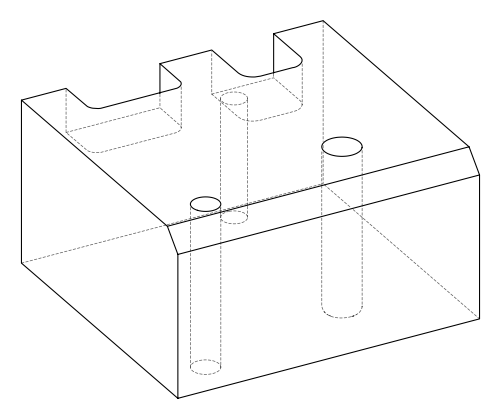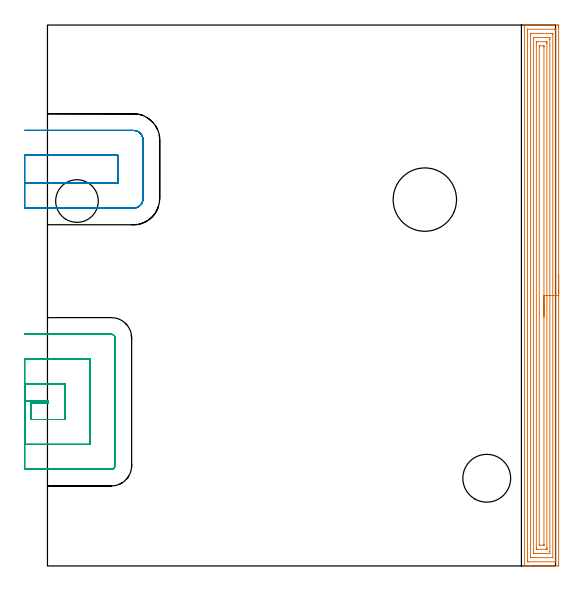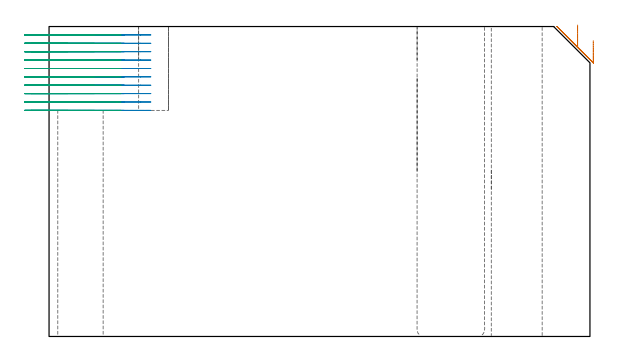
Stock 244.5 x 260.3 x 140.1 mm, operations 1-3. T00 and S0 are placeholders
(PLAN: 14 operations, 11 tool changes, 39.3 min)
(1 AREA_MILL | FG_CHAMFER_SURFACE | UGT0205_001 | 12.81 min | 35007 mm3)
(2 MILL_SLOT | SLOT_PARTIAL_RECTANGULAR | NXT0201_012 | Follow Part, ap 4, ae 75% | 6.3 min | 106715 mm3)
(3 MILL_SLOT_1 | SLOT_PARTIAL_RECTANGULAR_1 | NXT0201_012 | Follow Part, ap 4, ae 75% | 10.4 min | 122777 mm3)
(4 MILL_THROUGH_HOLE_FROM_SOLID_MATERIAL | STEP1HOLE_2 | NXT0201_007 | Circular | 6.34 min | 102023 mm3)
(5 SPOT_DRILL | STEP1HOLE | NXT0321_9005460120000 | 0.06 min | 176 mm3)
(6 SPOT_DRILL_1 | STEP1HOLE_1 | NXT0321_9005460120000 | 0.05 min | 194 mm3)
(7 DRILL_BLIND_HOLE_INTO_CENTER | STEP1HOLE | NXT0301_058 | 0.07 min | 584 mm3)
(8 GUN_DRILL_THROUGH_HOLE | STEP1HOLE | UGT0307_005 | 0.51 min | 4854 mm3)
(9 DRILL_TO_ENLARGE_THROUGH_HOLE | STEP1HOLE | NXT0301_101 | 0.44 min | 7927 mm3)
(10 DRILL_TO_ENLARGE_THROUGH_HOLE_1 | STEP1HOLE | UGT0301_050 | 0.46 min | 20155 mm3)
(11 DRILL_BLIND_HOLE_INTO_CENTER_1 | STEP1HOLE_1 | NXT0301_125 | 0.05 min | 170 mm3)
(12 GUN_DRILL_THROUGH_HOLE_1 | STEP1HOLE_1 | UGT0307_001 | 0.62 min | 2566 mm3)
(13 SPADE_DRILL_TO_ENLARGE_THROUGH_HOLE | STEP1HOLE_1 | UGT0306_005 | 0.59 min | 20186 mm3)
(14 DRILL_TO_ENLARGE_THROUGH_HOLE_2 | STEP1HOLE_1 | UGT0301_055 | 0.6 min | 35074 mm3)
(TOOL UGT0205_001 | Chamfer Mill 20 x 3 x 45 deg. | D20 FL50 Z2)
(TOOL NXT0201_012 | ENDMILL 16mm [2P460-1600-NA 1630] | D16 FL38 Z6)
(TOOL NXT0201_007 | ENDMILL 25mm [R216.25-25050GCK54P 1620] | D25 R3 FL54 Z5)
(TOOL NXT0321_9005460120000 | NC Spot Drill, 142deg, 12mm, Carbide, Uncoated | D12 PA142 FL30 Z2)
(TOOL NXT0301_058 | Carbide Drill 8.7mm [860.1-0870-026A1-MM 2214] | D8.7 PA140 FL47 Z2)
(TOOL UGT0307_005 | Gun Drill 8.3 mm | D8.3 PA130 FL24 Z1)
(TOOL NXT0301_101 | Carbide Drill 13mm [860.1-1300-104A1-MM 2214] | D13 PA140 FL123 Z2)
(TOOL UGT0301_050 | Twist Drill 20.5 mm | D20.5 PA118 FL145 Z2)
(TOOL NXT0301_125 | Carbide Drill 6mm [861.1-0600-018A1-GP GC34] | D6 PA150 FL18.7 Z2)
(TOOL UGT0307_001 | Gun Drill 5 mm | D5 PA130 FL24 Z1)
(TOOL UGT0306_005 | Spade Drill 14.5mm | D14.5 PA132 FL10 Z2)
(TOOL UGT0301_055 | Twist Drill 23 mm | D23 PA118 FL155 Z2)
(OP 1 AREA_MILL)
G17 G21 G94 G90
T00 M6
G54
G17 G0 G90 X246. Y140.15 S1061 M3
G43 Z150.1 H0
Z133.7
G94 G1 Y140.112 Z132.828 F250.
Y139.998 Z131.964
Y139.809 Z131.112
Y139.547 Z130.28
Y139.213 Z129.474
Y138.81 Z128.7
Y138.341 Z127.964
Y137.81 Z127.272
Y137.221 Z126.629
Y136.578 Z126.04
Y135.886 Z125.509
Y135.15 Z125.04
Y134.376 Z124.637
Y133.57 Z124.303
Y132.738 Z124.041
Y131.886 Z123.852
Y131.022 Z123.738
Y130.15 Z123.7
Y0.618
X245.997 Y0.332 Z123.702
X245.992 Y0.01 Z123.706
X245.665 Y0. Z124.033
X232.889 Z136.805
X232.338 Z137.359
X231.997 Z137.7
X231.445 Z138.251
X231.104 Z138.591
X230.42 Z139.279
X230.068 Z139.632
X229.632 Z140.058
X229.603 Y0.009 Z140.088
X229.6 Y0.171 Z140.1
Y260.129
X229.603 Y260.29 Z140.088
X229.632 Y260.295 Z140.059
X229.662 Y260.297 Z140.029
X230.068 Y260.3 Z139.632
X230.42 Z139.28
X231.104 Z138.591
X232.338 Z137.359
X232.889 Z136.805
X233.507 Z136.189
X244.772 Z124.925
X245.389 Y260.297 Z124.308
X245.992 Y260.293 Z123.706
X245.994 Y260.287 Z123.704
X245.999 Y259.682 Z123.701
X246. Y259.071 Z123.7
Y130.15
X244.586 Z125.114
Y2.315
X244.585 Y2.225 Z125.115
X244.58 Y2.047 Z125.12
X244.578 Y2.008 Z125.122
X244.571 Y2.005 Z125.129
X244.547 Y2.002 Z125.153
X244.496 Y2. Z125.204
X231.507 Y2.001 Z138.193
X231.104 Y2.007 Z138.596
X231.048 Y2.01 Z138.652
X231.021 Y2.024 Z138.679
X231.018 Y2.136 Z138.682
X231.015 Y2.315 Z138.685
X231.014 Y257.985 Z138.686
X231.015 Y258.075 Z138.685
X231.02 Y258.253 Z138.68
X231.022 Y258.292 Z138.678
X231.029 Y258.294 Z138.671
X231.053 Y258.298 Z138.647
X231.104 Y258.299 Z138.596
X244.093 Z125.607
X244.496 Y258.293 Z125.204
X244.552 Y258.29 Z125.148
X244.579 Y258.276 Z125.121
X244.582 Y258.164 Z125.118
X244.585 Y257.985 Z125.115
X244.586 Y130.15 Z125.114
X243.171 Z126.529
Y4.191
X243.17 Y4.076 Z126.53
X243.167 Y4.02 Z126.533
X243.166 Y4.013 Z126.534
X243.146 Y4.009 Z126.554
X243.092 Y4.004 Z126.608
X242.901 Y4. Z126.799
X232.889 Z136.811
X232.699 Y4.002 Z137.001
X232.571 Y4.005 Z137.129
X232.47 Y4.01 Z137.23
X232.435 Y4.019 Z137.265
X232.434 Y4.038 Z137.266
X232.431 Y4.191 Z137.269
X232.429 Y4.652 Z137.271
Y256.109
X232.43 Y256.224 Z137.27
X232.433 Y256.28 Z137.267
X232.434 Y256.287 Z137.266
X232.454 Y256.291 Z137.246
X232.508 Y256.296 Z137.192
X232.699 Y256.299 Z137.001
X242.711 Y256.3 Z126.989
X242.901 Y256.298 Z126.799
X243.029 Y256.295 Z126.671
X243.13 Y256.29 Z126.57
X243.165 Y256.281 Z126.535
X243.166 Y256.262 Z126.534
X243.169 Y256.109 Z126.531
X243.171 Y255.648 Z126.529
Y130.15
X241.757 Z127.943
Y6.871
X241.753 Y6.042 Z127.947
X241.751 Y6.018 Z127.949
X241.739 Y6.01 Z127.961
X241.686 Y6.005 Z128.014
X241.578 Y6.001 Z128.122
X237.8 Y6. Z131.9
X234.018 Y6.001 Z135.682
X233.913 Y6.005 Z135.788
X233.861 Y6.01 Z135.839
X233.849 Y6.017 Z135.851
X233.848 Y6.034 Z135.852
X233.843 Y6.81 Z135.857
Y6.871
Y253.429
X233.847 Y254.258 Z135.853
X233.849 Y254.282 Z135.851
X233.861 Y254.29 Z135.839
X233.914 Y254.295 Z135.786
X234.022 Y254.298 Z135.678
X237.8 Y254.3 Z131.9
X241.582 Y254.299 Z128.118
X241.688 Y254.295 Z128.012
X241.739 Y254.29 Z127.961
X241.751 Y254.283 Z127.949
X241.752 Y254.266 Z127.948
X241.757 Y253.49 Z127.943
Y253.429
Y130.15
X240.343 Z129.357
X240.342 Y8.658 Z129.358
X240.341 Y8.349 Z129.359
X240.336 Y8.036 Z129.364
X240.334 Y8.009 Z129.366
X240.319 Y8.006 Z129.381
X240.278 Y8.003 Z129.422
X240.196 Y8.001 Z129.504
X240.032 Y8. Z129.668
X235.568 Y8.002 Z134.132
X235.329 Y8.004 Z134.371
X235.274 Y8.01 Z134.426
X235.264 Y8.025 Z134.436
X235.261 Y8.071 Z134.439
X235.258 Y8.658 Z134.442
X235.257 Y8.969 Z134.443
X235.258 Y251.642 Z134.442
X235.259 Y251.951 Z134.441
X235.264 Y252.264 Z134.436
X235.266 Y252.291 Z134.434
X235.281 Y252.293 Z134.419
X235.321 Y252.297 Z134.379
X235.404 Y252.299 Z134.296
X235.568 Y252.3 Z134.132
X240.032 Y252.298 Z129.668
X240.271 Y252.296 Z129.429
X240.326 Y252.29 Z129.374
X240.336 Y252.274 Z129.364
X240.339 Y252.229 Z129.361
X240.342 Y251.642 Z129.358
X240.343 Y251.331 Z129.357
Y130.15
X238.929 Z130.771
X238.928 Y10.444 Z130.772
X238.925 Y10.103 Z130.775
X238.922 Y10.02 Z130.778
X238.918 Y10.01 Z130.782
X238.892 Y10.006 Z130.808
X238.838 Y10.002 Z130.862
X238.69 Y10. Z131.01
X236.903 Y10.001 Z132.797
X236.721 Y10.007 Z132.979
X236.683 Y10.01 Z133.017
X236.678 Y10.075 Z133.022
X236.673 Y10.232 Z133.027
X236.672 Y10.444 Z133.028
Y249.856
X236.675 Y250.197 Z133.025
X236.678 Y250.28 Z133.022
X236.681 Y250.29 Z133.019
X236.708 Y250.294 Z132.992
X236.762 Y250.298 Z132.938
X236.91 Y250.3 Z132.79
X238.696 Y250.299 Z131.004
X238.879 Y250.293 Z130.821
X238.917 Y250.29 Z130.783
X238.922 Y250.225 Z130.778
X238.927 Y250.068 Z130.773
X238.928 Y249.856 Z130.772
X238.929 Y130.15 Z130.771
Y129.278 Z130.809
Y128.413 Z130.923
Y127.562 Z131.112
Y126.73 Z131.374
Y125.924 Z131.708
Y125.15 Z132.111
Y124.414 Z132.58
Y123.722 Z133.111
Y123.079 Z133.7
Y122.49 Z134.343
Y121.958 Z135.035
Y121.49 Z135.771
Y121.087 Z136.545
Y120.753 Z137.351
Y120.491 Z138.183
Y120.302 Z139.035
Y120.188 Z139.9
Y120.15 Z140.771
G0 Z150.1
M5
M2
(OP 2 MILL_SLOT)
G17 G21 G94 G90
T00 M6
G54
G17 G0 G90 X-11. Y184.2 S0 M3
G43 Z150.1 H1
Z136.31
G94 G1 X-8. F250.
X34. F500.
Y197.6
X-8.
X-11. F250.
Y172.2
X-8.
X41.4 F500.
G3 X46. Y176.8 R4.6
G1 Y205.
G3 X41.4 Y209.6 R4.6
G1 X-8.
X-11. F250.
G0 Y184.2 Z132.52
G1 X-8.
X34. F500.
Y197.6
X-8.
X-11. F250.
Y172.2
X-8.
X41.4 F500.
G3 X46. Y176.8 R4.6
G1 Y205.
G3 X41.4 Y209.6 R4.6
G1 X-8.
X-11. F250.
G0 Y184.2 Z128.73
G1 X-8.
X34. F500.
Y197.6
X-8.
X-11. F250.
Y172.2
X-8.
X41.4 F500.
G3 X46. Y176.8 R4.6
G1 Y205.
G3 X41.4 Y209.6 R4.6
G1 X-8.
X-11. F250.
G0 Y184.2 Z124.94
G1 X-8.
X34. F500.
Y197.6
X-8.
X-11. F250.
Y172.2
X-8.
X41.4 F500.
G3 X46. Y176.8 R4.6
G1 Y205.
G3 X41.4 Y209.6 R4.6
G1 X-8.
X-11. F250.
G0 Y184.2 Z121.15
G1 X-8.
X34. F500.
Y197.6
X-8.
X-11. F250.
Y172.2
X-8.
X41.4 F500.
G3 X46. Y176.8 R4.6
G1 Y205.
G3 X41.4 Y209.6 R4.6
G1 X-8.
X-11. F250.
G0 Y184.2 Z117.36
G1 X-8.
X34. F500.
Y197.6
X-8.
X-11. F250.
Y172.2
X-8.
X41.4 F500.
G3 X46. Y176.8 R4.6
G1 Y205.
G3 X41.4 Y209.6 R4.6
G1 X-8.
X-11. F250.
G0 Y184.2 Z113.57
G1 X-8.
X34. F500.
Y197.6
X-8.
X-11. F250.
Y172.2
X-8.
X41.4 F500.
G3 X46. Y176.8 R4.6
G1 Y205.
G3 X41.4 Y209.6 R4.6
G1 X-8.
X-11. F250.
G0 Y184.2 Z109.78
G1 X-8.
X34. F500.
Y197.6
X-8.
X-11. F250.
Y172.2
X-8.
X41.4 F500.
G3 X46. Y176.8 R4.6
G1 Y205.
G3 X41.4 Y209.6 R4.6
G1 X-8.
X-11. F250.
G0 Y184.2 Z105.99
G1 X-8.
X34. F500.
Y197.6
X-8.
X-11. F250.
Y172.2
X-8.
X41.4 F500.
G3 X46. Y176.8 R4.6
G1 Y205.
G3 X41.4 Y209.6 R4.6
G1 X-8.
X-11. F250.
G0 Y184.2 Z102.2
G1 X-8.
X34. F500.
Y197.6
X-8.
X-11. F250.
Y172.2
X-8.
X41.4 F500.
G3 X46. Y176.8 R4.6
G1 Y205.
G3 X41.4 Y209.6 R4.6
G1 X-8.
X-11. F250.
G0 Z150.1
M5
M2
(OP 3 MILL_SLOT_1)
G17 G21 G94 G90
T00 M6
G54
G17 G0 G90 X-11. Y79.5 S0 M3
G43 Z150.1 H1
Z136.31
G94 G1 X-8. F250.
X0.5 F500.
Y78.5
X-8.
Y70.5
X8.5
Y87.5
X-8.
X-11. F250.
Y58.5
X-8.
X20.5 F500.
Y99.5
X-8.
X-11. F250.
Y46.5
X-8.
X30.7 F500.
G3 X32.5 Y48.3 R1.8
G1 Y109.7
G3 X30.7 Y111.5 R1.8
G1 X-8.
X-11. F250.
G0 Y79.5 Z132.52
G1 X-8.
X0.5 F500.
Y78.5
X-8.
Y70.5
X8.5
Y87.5
X-8.
X-11. F250.
Y58.5
X-8.
X20.5 F500.
Y99.5
X-8.
X-11. F250.
Y46.5
X-8.
X30.7 F500.
G3 X32.5 Y48.3 R1.8
G1 Y109.7
G3 X30.7 Y111.5 R1.8
G1 X-8.
X-11. F250.
G0 Y79.5 Z128.73
G1 X-8.
X0.5 F500.
Y78.5
X-8.
Y70.5
X8.5
Y87.5
X-8.
X-11. F250.
Y58.5
X-8.
X20.5 F500.
Y99.5
X-8.
X-11. F250.
Y46.5
X-8.
X30.7 F500.
G3 X32.5 Y48.3 R1.8
G1 Y109.7
G3 X30.7 Y111.5 R1.8
G1 X-8.
X-11. F250.
G0 Y79.5 Z124.94
G1 X-8.
X0.5 F500.
Y78.5
X-8.
Y70.5
X8.5
Y87.5
X-8.
X-11. F250.
Y58.5
X-8.
X20.5 F500.
Y99.5
X-8.
X-11. F250.
Y46.5
X-8.
X30.7 F500.
G3 X32.5 Y48.3 R1.8
G1 Y109.7
G3 X30.7 Y111.5 R1.8
G1 X-8.
X-11. F250.
G0 Y79.5 Z121.15
G1 X-8.
X0.5 F500.
Y78.5
X-8.
Y70.5
X8.5
Y87.5
X-8.
X-11. F250.
Y58.5
X-8.
X20.5 F500.
Y99.5
X-8.
X-11. F250.
Y46.5
X-8.
X30.7 F500.
G3 X32.5 Y48.3 R1.8
G1 Y109.7
G3 X30.7 Y111.5 R1.8
G1 X-8.
X-11. F250.
G0 Y79.5 Z117.36
G1 X-8.
X0.5 F500.
Y78.5
X-8.
Y70.5
X8.5
Y87.5
X-8.
X-11. F250.
Y58.5
X-8.
X20.5 F500.
Y99.5
X-8.
X-11. F250.
Y46.5
X-8.
X30.7 F500.
G3 X32.5 Y48.3 R1.8
G1 Y109.7
G3 X30.7 Y111.5 R1.8
G1 X-8.
X-11. F250.
G0 Y79.5 Z113.57
G1 X-8.
X0.5 F500.
Y78.5
X-8.
Y70.5
X8.5
Y87.5
X-8.
X-11. F250.
Y58.5
X-8.
X20.5 F500.
Y99.5
X-8.
X-11. F250.
Y46.5
X-8.
X30.7 F500.
G3 X32.5 Y48.3 R1.8
G1 Y109.7
G3 X30.7 Y111.5 R1.8
G1 X-8.
X-11. F250.
G0 Y79.5 Z109.78
G1 X-8.
X0.5 F500.
Y78.5
X-8.
Y70.5
X8.5
Y87.5
X-8.
X-11. F250.
Y58.5
X-8.
X20.5 F500.
Y99.5
X-8.
X-11. F250.
Y46.5
X-8.
X30.7 F500.
G3 X32.5 Y48.3 R1.8
G1 Y109.7
G3 X30.7 Y111.5 R1.8
G1 X-8.
X-11. F250.
G0 Y79.5 Z105.99
G1 X-8.
X0.5 F500.
Y78.5
X-8.
Y70.5
X8.5
Y87.5
X-8.
X-11. F250.
Y58.5
X-8.
X20.5 F500.
Y99.5
X-8.
X-11. F250.
Y46.5
X-8.
X30.7 F500.
G3 X32.5 Y48.3 R1.8
G1 Y109.7
G3 X30.7 Y111.5 R1.8
G1 X-8.
X-11. F250.
G0 Y79.5 Z102.2
G1 X-8.
X0.5 F500.
Y78.5
X-8.
Y70.5
X8.5
Y87.5
X-8.
X-11. F250.
Y58.5
X-8.
X20.5 F500.
Y99.5
X-8.
X-11. F250.
Y46.5
X-8.
X30.7 F500.
G3 X32.5 Y48.3 R1.8
G1 Y109.7
G3 X30.7 Y111.5 R1.8
G1 X-8.
X-11. F250.
G0 Z150.1
M5
M2
